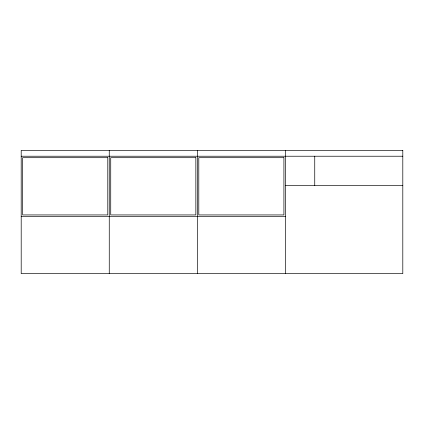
<?xml version="1.0" encoding="UTF-8"?>
<svg xmlns="http://www.w3.org/2000/svg" width="424" height="424" viewBox="0 0 424 424"><rect width="100%" height="100%" fill="white"/><g stroke="black" fill="none" stroke-linecap="round" stroke-linejoin="round"><path stroke-width="0.64" d="M21.2 156.228L402.8 156.228M285.384 185.579L402.8 185.579M21.2 216.404L285.384 216.404M314.741 156.228L314.741 185.579M285.384 150.356L285.384 273.644M197.324 150.356L197.324 273.644M109.26 150.356L109.26 273.644M402.8 150.356L21.2 150.356L21.2 273.644L402.8 273.644L402.8 150.356M107.791 157.696L22.668 157.696L22.668 214.936L107.791 214.936L107.791 157.696M195.856 157.696L110.728 157.696L110.728 214.936L195.856 214.936L195.856 157.696M283.916 157.696L198.792 157.696L198.792 214.936L283.916 214.936L283.916 157.696"/></g></svg>
